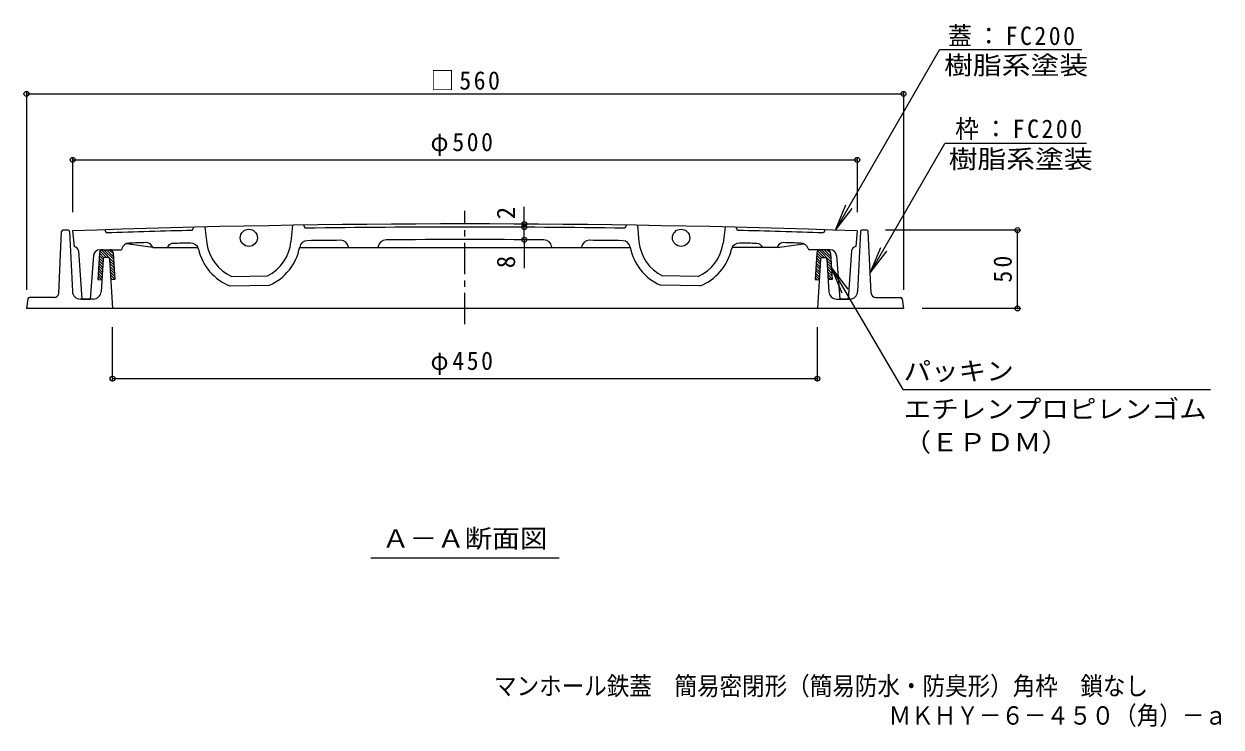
# Model space of a CAD drawing. Units: millimetres, scale not verified. Extents: x -623 to 760, y -541 to 550.
# Drawn here: x -583 to 181, y -541 to -92 of the extents above; entities that cross this region are included whole.
import ezdxf
from ezdxf.enums import TextEntityAlignment as Align

# ---------------------------------------------------------------- set-up
doc = ezdxf.new("R2010")
doc.units = ezdxf.units.MM
doc.header["$LTSCALE"] = 4
doc.header["$PDMODE"] = 32
doc.header["$PDSIZE"] = 3.2
doc.linetypes.add('CHAIN1', pattern=[8, 5, -1, 1, -1])
for name, color, linetype, lineweight in [('0-1_躯体', 2, 'Continuous', 9), ('0-2_仕上', 3, 'Continuous', 9), ('0-4_その他', 7, 'Continuous', 9), ('0-5_寸法', 7, 'Continuous', 9), ('0-6_ハッチ', 6, 'Continuous', 9)]:
    doc.layers.add(name, color=color, linetype=linetype, lineweight=lineweight)
doc.layers.add('F-5_F-5ﾚｲﾔ', color=2, linetype='Continuous')
doc.styles.add('ＭＳ ゴシック', font='')
doc.styles.get('ＭＳ ゴシック').set_extended_font_data('MS Gothic')

msp = doc.modelspace()

# ---------------------------------------------------------------- linework, layer by layer
at = {"layer": '0-1_躯体'}
for p, q in [((-560.915, -264.075), (-559.093, -224.889)), ((-555.003, -223.935), (-558.094, -223.935)), ((-554.005, -224.889), (-552.224, -263.167)), ((-49.093, -224.889), (-50.873, -263.167)), ((-45.003, -223.935), (-48.094, -223.935)), ((-42.182, -264.075), (-44.004, -224.889)), ((-532.606, -242.374), (-533.89, -263.242)), ((-529.489, -241.435), (-531.608, -241.435)), ((-528.491, -242.374), (-526.549, -273.935)), ((-74.606, -242.374), (-76.549, -273.935)), ((-73.608, -241.435), (-71.489, -241.435)), ((-70.491, -242.374), (-69.207, -263.242)), ((-563.912, -266.935), (-579.681, -266.935)), ((-39.185, -266.935), (-23.416, -266.935)), ((-580.671, -267.794), (-581.549, -273.935)), ((-21.548, -273.935), (-581.549, -273.935)), ((-538.881, -267.935), (-547.229, -267.935)), ((-64.216, -267.935), (-55.868, -267.935)), ((-22.426, -267.794), (-21.548, -273.935))]:
    msp.add_line(p, q, dxfattribs=at)
for centre, radius, start, end in [((-558.094, -224.935), 1, 90, 177.33324), ((-555.003, -224.935), 1, 2.66676, 90), ((-48.094, -224.935), 1, 90, 177.33324), ((-45.003, -224.935), 1, 2.66676, 90), ((-531.608, -242.435), 1, 90, 176.47148), ((-529.489, -242.435), 1, 3.52852, 90), ((-73.608, -242.435), 1, 90, 176.47148), ((-71.489, -242.435), 1, 3.52852, 90), ((-579.681, -267.935), 1, 90, 171.86508), ((-563.912, -263.935), 3, 270, 357.33633), ((-547.229, -262.935), 5, 182.66319, 270), ((-538.881, -262.935), 5, 270, 356.47891), ((-64.216, -262.935), 5, 183.52109, 270), ((-55.868, -262.935), 5, 270, 357.33681), ((-39.185, -263.935), 3, 182.66367, 270), ((-23.416, -267.935), 1, 8.13492, 90)]:
    msp.add_arc(centre, radius, start, end, dxfattribs=at)
at = {"layer": '0-2_仕上', "linetype": 'CHAIN1'}
msp.add_line((-301.549, -284.011), (-301.549, -211.547), dxfattribs=at)
at = {"layer": '0-2_仕上'}
for p, q in [((-411.701, -220.818), (-412.662, -231.283)), ((-404.702, -220.712), (-403.662, -222.696)), ((-198.395, -220.712), (-199.435, -222.696)), ((-191.396, -220.818), (-190.436, -231.283)), ((-552.048, -224.435), (-551.048, -234.435)), ((-531.549, -223.731), (-530.548, -225.699)), ((-475.648, -224.117), (-474.687, -222.093)), ((-467.689, -221.923), (-466.317, -232.342)), ((-135.408, -221.923), (-136.78, -232.342)), ((-127.449, -224.117), (-128.41, -222.093)), ((-71.549, -223.731), (-72.549, -225.699)), ((-51.049, -224.435), (-52.049, -234.435)), ((-534.695, -236.435), (-520.891, -236.435)), ((-520.642, -235.679), (-520.891, -236.435)), ((-500.957, -234.951), (-517.758, -232.602)), ((-491.613, -234.951), (-491.565, -234.84)), ((-407.091, -234.951), (-195.973, -234.951)), ((-375.947, -234.721), (-375.915, -234.951)), ((-356.873, -234.448), (-356.943, -234.951)), ((-246.224, -234.448), (-246.154, -234.951)), ((-227.15, -234.721), (-227.182, -234.951)), ((-111.484, -234.951), (-111.533, -234.84)), ((-102.14, -234.951), (-85.339, -232.602)), ((-82.455, -235.679), (-82.206, -236.435)), ((-68.402, -236.435), (-82.206, -236.435)), ((-548.353, -237.21), (-546.189, -267.935)), ((-538.682, -240.119), (-540.89, -267.935)), ((-64.415, -240.119), (-62.207, -267.935)), ((-54.744, -237.21), (-56.908, -267.935)), ((-451.544, -259.556), (-426.35, -259.059)), ((-450.41, -253.532), (-427.721, -253.085)), ((-151.553, -259.556), (-176.747, -259.059)), ((-152.687, -253.532), (-175.376, -253.085)), ((-546.189, -267.935), (-540.89, -267.935)), ((-56.908, -267.935), (-62.207, -267.935))]:
    msp.add_line(p, q, dxfattribs=at)
for points in [[(-501.398, -234.091), (-500.957, -234.951), (-472.131, -234.951)], [(-101.699, -234.091), (-102.14, -234.951), (-130.966, -234.951)]]:
    msp.add_lwpolyline(points, dxfattribs=at)
for centre in [(-439.548, -228.813), (-163.549, -228.813)]:
    msp.add_circle(centre, 5.5, dxfattribs=at)
for centre, radius, start, end in [((-301.549, -7219.951), 7000, 87.94919, 92.05081), ((-301.549, -7219.951), 6998, 91.42558, 91.87526), ((-301.549, -7219.951), 6998, 89.16393, 90.83607), ((-301.549, -7219.951), 6998, 88.12474, 88.57442), ((-551.346, -237.42), 3, 4.02878, 84.31017), ((-534.695, -240.435), 4, 90, 175.46233), ((-515.892, -237.24), 5, 91.76147, 161.80258), ((-301.549, -7219.951), 6991.001, 91.66827, 91.75822), ((-504.958, -235.913), 4, 27.10587, 91.68211), ((-487.897, -236.437), 4, 84.53963, 156.46425), ((-301.549, -7219.951), 6990, 91.43623, 91.52852), ((-476.623, -237.146), 5, 12.66663, 91.43599), ((-439.548, -228.813), 33, 192.66666, 248.68396), ((-439.548, -228.813), 27, 187.50652, 246.27908), ((-439.548, -228.813), 27, 295.98019, 354.75282), ((-439.548, -228.813), 33, 293.57538, 349.59486), ((-402.174, -235.676), 5, 90.8261, 169.59453), ((-301.549, -7219.951), 6990, 90.65091, 90.82542), ((-380.901, -235.402), 5, 7.8349, 90.64214), ((-351.92, -235.133), 5, 90.41319, 172.12298), ((-301.549, -7219.951), 6990, 89.58681, 90.41319), ((-251.177, -235.133), 5, 7.87702, 89.58681), ((-222.196, -235.402), 5, 89.35786, 172.1651), ((-301.549, -7219.951), 6990, 89.17458, 89.34909), ((-200.924, -235.676), 5, 10.40547, 89.1739), ((-163.549, -228.813), 33, 190.40514, 246.42462), ((-163.549, -228.813), 27, 185.24718, 244.01981), ((-163.549, -228.813), 27, 293.72092, 352.49348), ((-163.549, -228.813), 33, 291.31604, 347.33334), ((-126.474, -237.146), 5, 88.56401, 167.33337), ((-301.549, -7219.951), 6990, 88.47148, 88.56377), ((-115.2, -236.437), 4, 23.53575, 88.47122), ((-98.138, -235.913), 4, 88.31789, 152.89413), ((-301.549, -7219.951), 6991.001, 88.24178, 88.33173), ((-87.205, -237.24), 5, 18.19742, 88.23853), ((-68.402, -240.435), 4, 4.53767, 90), ((-51.751, -237.42), 3, 95.68983, 175.97122)]:
    msp.add_arc(centre, radius, start, end, dxfattribs=at)
at = {"layer": '0-4_その他'}
for p, q in [((-581.549, -135.139), (-581.549, -261.935)), ((-581.549, -136.939), (-21.549, -136.939)), ((-21.549, -135.139), (-21.549, -261.935)), ((-552.048, -177.281), (-552.048, -212.435)), ((-552.048, -179.081), (-51.049, -179.081)), ((-51.049, -177.281), (-51.049, -212.435)), ((-263.656, -220.053), (-263.656, -209.019)), ((-263.656, -222.053), (-263.656, -220.053)), ((-263.656, -230.054), (-263.656, -222.053)), ((53.065, -223.935), (-33.003, -223.935)), ((51.265, -273.935), (51.265, -223.935)), ((-263.656, -230.054), (-263.656, -248.252)), ((53.065, -273.935), (-9.549, -273.935)), ((-526.549, -320.532), (-526.549, -285.935)), ((-76.549, -320.532), (-76.549, -285.935)), ((-76.549, -318.732), (-526.549, -318.732))]:
    msp.add_line(p, q, dxfattribs=at)
for p in [(-581.549, -136.939), (-21.549, -136.939), (-552.048, -179.081), (-51.049, -179.081), (-263.656, -220.053), (-263.656, -222.053), (-263.656, -230.054), (51.265, -223.935), (51.265, -273.935), (-526.549, -318.732), (-76.549, -318.732)]:
    msp.add_point(p, dxfattribs=at)
at = {"layer": '0-5_寸法'}
for p, q in [((-65.008, -223.949), (1.442, -108.855)), ((92.373, -108.855), (1.442, -108.855)), ((-42.783, -251.137), (4.799, -168.722)), ((95.274, -168.722), (4.799, -168.722)), ((-65.008, -223.949), (-58.311, -207.781)), ((-65.008, -223.949), (-54.354, -210.065)), ((-42.783, -251.137), (-36.086, -234.969)), ((-42.783, -251.137), (-32.13, -237.253)), ((-67.638, -247.819), (-60.941, -263.987)), ((-67.638, -247.819), (-56.984, -261.702)), ((-361.749, -433.146), (-241.349, -433.146))]:
    msp.add_line(p, q, dxfattribs=at)
msp.add_lwpolyline([(-67.638, -247.819), (-21.911, -325.68), (174.475, -325.68)], dxfattribs=at)
at = {"layer": '0-6_ハッチ'}
for p, q in [((-525.866, -244.326), (-533.612, -236.58)), ((-525.977, -242.518), (-532.06, -236.435)), ((-526.089, -240.709), (-530.363, -236.435)), ((-526.2, -238.901), (-528.666, -236.435)), ((-67.88, -244.107), (-75.461, -236.526)), ((-67.991, -242.299), (-73.855, -236.435)), ((-68.102, -240.49), (-72.157, -236.435)), ((-68.214, -238.682), (-70.46, -236.435)), ((-534.861, -238.312), (-535.914, -255.435)), ((-532.82, -245.857), (-535.18, -243.497)), ((-532.722, -244.258), (-535.081, -241.899)), ((-532.623, -242.66), (-534.983, -240.3)), ((-532.049, -241.537), (-534.885, -238.701)), ((-530.454, -241.435), (-534.542, -237.347)), ((-525.755, -246.134), (-528.424, -243.465)), ((-526.236, -238.312), (-525.182, -255.435)), ((-76.861, -238.312), (-77.915, -255.435)), ((-74.809, -245.663), (-77.168, -243.304)), ((-74.71, -244.065), (-77.07, -241.705)), ((-74.612, -242.466), (-76.971, -240.107)), ((-73.901, -241.479), (-76.873, -238.508)), ((-72.249, -241.435), (-76.458, -237.226)), ((-67.768, -245.915), (-70.438, -243.246)), ((-68.236, -238.312), (-67.183, -255.435)), ((-533.312, -253.85), (-535.672, -251.491)), ((-533.214, -252.252), (-535.573, -249.892)), ((-533.115, -250.653), (-535.475, -248.293)), ((-533.017, -249.054), (-535.377, -246.695)), ((-532.919, -247.456), (-535.278, -245.096)), ((-525.643, -247.943), (-528.312, -245.273)), ((-525.532, -249.751), (-528.201, -247.082)), ((-525.421, -251.559), (-528.09, -248.89)), ((-525.309, -253.368), (-527.979, -250.699)), ((-75.3, -253.657), (-77.66, -251.297)), ((-75.202, -252.058), (-77.562, -249.699)), ((-75.104, -250.459), (-77.463, -248.1)), ((-75.005, -248.861), (-77.365, -246.501)), ((-74.907, -247.262), (-77.266, -244.903)), ((-67.657, -247.724), (-70.326, -245.055)), ((-67.546, -249.532), (-70.215, -246.863)), ((-67.435, -251.34), (-70.103, -248.671)), ((-67.323, -253.149), (-69.992, -250.48)), ((-535.914, -255.435), (-533.419, -255.589)), ((-535.07, -255.487), (-535.868, -254.688)), ((-533.411, -255.449), (-535.77, -253.089)), ((-525.198, -255.176), (-527.867, -252.507)), ((-526.552, -255.519), (-527.756, -254.315)), ((-525.182, -255.435), (-527.677, -255.589)), ((-77.915, -255.435), (-75.419, -255.589)), ((-76.851, -255.5), (-77.857, -254.495)), ((-75.399, -255.255), (-77.758, -252.896)), ((-67.212, -254.957), (-69.881, -252.288)), ((-68.359, -255.507), (-69.77, -254.096)), ((-67.183, -255.435), (-69.678, -255.589))]:
    msp.add_line(p, q, dxfattribs=at)
for centre, start, end in [((-532.864, -238.435), 90, 176.47832), ((-528.232, -238.435), 3.52162, 90), ((-74.865, -238.435), 90, 176.47832), ((-70.232, -238.435), 3.52162, 90)]:
    msp.add_arc(centre, 2, start, end, dxfattribs=at)

# ---------------------------------------------------------------- texts
at = {"layer": '0-4_その他', "color": 2, "style": 'ＭＳ ゴシック'}
for s, p in [('2', (-266.056, -217.019)), ('8', (-266.056, -248.252))]:
    msp.add_text(s, height=11.73, rotation=90, dxfattribs=at).set_placement(p, align=Align.BOTTOM_LEFT)
at = {"layer": '0-4_その他', "color": 2, "char_height": 11.73, "attachment_point": 7, "style": 'ＭＳ ゴシック'}
for s, insert in [('\\T1.21;\\W0.95;□560', (-323.549, -134.539)), ('\\T1.21;\\W0.95;φ500', (-323.549, -176.681)), ('\\T1.21;\\W0.95;φ450', (-323.549, -316.332))]:
    msp.add_mtext(s, dxfattribs=dict(at, insert=insert))
at = {"layer": '0-4_その他', "color": 2, "insert": (47.765, -257.435), "char_height": 11.73, "attachment_point": 7, "rotation": 90, "style": 'ＭＳ ゴシック'}
msp.add_mtext('\\T1.27;\\W0.95;50', dxfattribs=at)
at = {"layer": '0-5_寸法', "color": 2, "style": 'ＭＳ ゴシック'}
for s, width, p in [('樹脂系塗装', 1.15, (4.373, -128.055)), ('樹脂系塗装', 1.15, (7.274, -187.922)), ('パッキン', 1.1, (-21.525, -323.28)), ('エチレンプロピレンゴム', 1.1, (-21.525, -347.516)), ('（ＥＰＤＭ）', 1.1, (-21.525, -368.69)), ('Ａ－Ａ断面図', 1.1, (-354.549, -430.146))]:
    msp.add_text(s, height=11.73, dxfattribs=dict(at, width=width)).set_placement(p, align=Align.BOTTOM_LEFT)
at = {"layer": '0-5_寸法', "color": 2, "char_height": 11.73, "attachment_point": 7, "style": 'ＭＳ ゴシック'}
for s, insert in [('\\T1.21;\\W0.95;蓋：FC200', (6.907, -106.455)), ('\\T1.21;\\W0.95;枠：FC200', (11.432, -166.322))]:
    msp.add_mtext(s, dxfattribs=dict(at, insert=insert))
at = {"layer": 'F-5_F-5ﾚｲﾔ', "style": 'ＭＳ ゴシック', "width": 0.9}
for s, p in [('マンホール鉄蓋\u3000簡易密閉形（簡易防水・防臭形）角枠\u3000鎖なし', (-283, -524.271)), ('ＭＫＨＹ－６－４５０（角）－ａ', (-31.044, -543.088))]:
    msp.add_text(s, height=11.73, dxfattribs=at).set_placement(p, align=Align.BOTTOM_LEFT)

doc.saveas('drawing.dxf')
